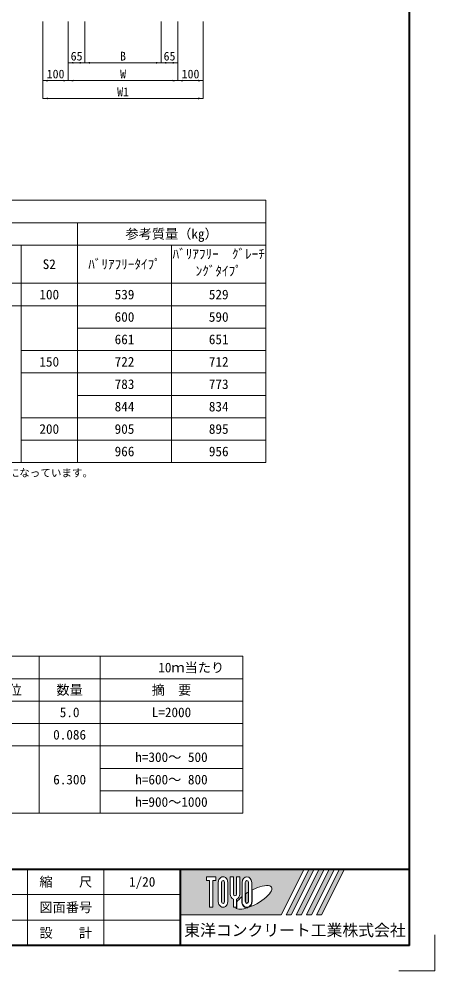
# Model space of a CAD drawing. Units: millimetres at full size, sheet at 1:20. Extents: x 62447 to 85128, y -7246 to 532.
# Drawn here: x 64773 to 66407, y -7246 to -3508 of the extents above; entities that cross this region are included whole.
import ezdxf
from ezdxf.enums import TextEntityAlignment as Align

# ---------------------------------------------------------------- set-up
doc = ezdxf.new("R2010")
doc.units = ezdxf.units.MM
doc.header["$LTSCALE"] = 20
for name, color, linetype, lineweight in [('Defpoints_2', 8, 'Continuous', 0), ('図枠', 7, 'Continuous', 5), ('寸法・材料表', 7, 'Continuous', 13), ('寸法線', 7, 'Continuous', 9)]:
    doc.layers.add(name, color=color, linetype=linetype, lineweight=lineweight)
doc.styles.add('ＭＳ ゴシック', font='')
doc.styles.get('ＭＳ ゴシック').set_extended_font_data('MS Gothic')

# ---------------------------------------------------------------- blocks, each defined once
blk = doc.blocks.new('filled_arrow')
at = {"color": 0, "linetype": 'Continuous', "lineweight": -2}
blk.add_solid([(7.5, 1.25), (0, 0), (7.5, -1.25)], dxfattribs=at)

msp = doc.modelspace()

# ---------------------------------------------------------------- hatches: boundary and pattern name
at = {"layer": '図枠'}
h = msp.add_hatch(color=256, dxfattribs=at)
h.paths.add_polyline_path([(65407.16, -6845.57), (65407.16, -7025.57), (65803.16, -7025.57), (65893.16, -6845.57)])
edge = h.paths.add_edge_path(flags=16)
edge.add_ellipse((65694.68, -6956.38), major_axis=(70.52378, 39.47493), ratio=0.34714733547206955, start_angle=-144.31121600980623, end_angle=72.18990336618651, ccw=False)
edge.add_ellipse((65668.56, -6973.42), major_axis=(-0, 24), ratio=0.8463541666666666, start_angle=-160.70345628558076, end_angle=-90.00000000004728)
edge.add_line((65688.87, -6973.42), (65688.87, -6927.67))
edge = h.paths.add_edge_path(flags=16)
edge.add_ellipse((65668.56, -6897.73), major_axis=(-0, 22.15385), ratio=0.8463541725441261, start_angle=-90.00000000001774, end_angle=89.99999999998181, ccw=False)
edge.add_line((65687.31, -6897.73), (65687.31, -6973.42))
edge.add_ellipse((65668.56, -6973.42), major_axis=(-0, 22.15385), ratio=0.8463541725441261, start_angle=90.00000000001393, end_angle=-89.99999999998585, ccw=False)
edge.add_line((65649.81, -6973.42), (65649.81, -6897.73))
edge = h.paths.add_edge_path(flags=16)
edge.add_line((65674.81, -6897.73), (65674.81, -6973.42))
edge.add_ellipse((65668.56, -6973.42), major_axis=(-0, 7.38462), ratio=0.8463542107476151, start_angle=90.00000000000841, end_angle=-89.9999999999917, ccw=False)
edge.add_line((65662.31, -6973.42), (65662.31, -6897.73))
edge.add_ellipse((65668.56, -6897.73), major_axis=(-0, 7.38462), ratio=0.8463542107476151, start_angle=-90.00000000008743, end_angle=89.99999999991206, ccw=False)
edge = h.paths.add_edge_path(flags=16)
edge.add_line((65673.25, -6936.41), (65673.25, -6973.42))
edge.add_ellipse((65668.56, -6973.42), major_axis=(0, 5.53846), ratio=0.8463540961371586, start_angle=90.00000000016166, end_angle=-89.99999999983817, ccw=False)
edge.add_line((65663.87, -6973.42), (65663.87, -6942.47))
edge.add_ellipse((65694.68, -6956.38), major_axis=(70.52378, 39.47493), ratio=0.34714733547206966, start_angle=107.79174171422977, end_angle=126.47131871371059, ccw=False)
edge = h.paths.add_edge_path(flags=16)
edge.add_line((65640.44, -6875.57), (65640.44, -6943.42))
edge.add_ellipse((65621.69, -6943.42), major_axis=(0, 22.15385), ratio=0.8463541725441261, start_angle=-163.34116638240243, end_angle=-89.99999999998232, ccw=False)
edge.add_line((65627.94, -6964.31), (65627.94, -6995.57))
edge.add_line((65627.94, -6995.57), (65615.44, -6995.57))
edge.add_line((65615.44, -6995.57), (65615.44, -6964.31))
edge.add_ellipse((65621.69, -6943.42), major_axis=(-0, 22.15385), ratio=0.8463541725441261, start_angle=89.99999999998181, end_angle=163.3411663824024, ccw=False)
edge.add_line((65602.94, -6943.42), (65602.94, -6875.57))
edge.add_line((65602.94, -6875.57), (65615.44, -6875.57))
edge.add_line((65615.44, -6875.57), (65615.44, -6943.42))
edge.add_ellipse((65621.69, -6943.42), major_axis=(-0, 7.38462), ratio=0.8463542107476151, start_angle=90.00000000002504, end_angle=-89.99999999997524)
edge.add_line((65627.94, -6943.42), (65627.94, -6875.57))
edge.add_line((65627.94, -6875.57), (65640.44, -6875.57))
edge = h.paths.add_edge_path(flags=16)
edge.add_line((65648.25, -6954.31), (65648.25, -6973.42))
edge.add_ellipse((65668.56, -6973.42), major_axis=(-0, 24), ratio=0.8463541666666666, start_angle=90.00000000001286, end_angle=-171.5442700514805)
edge.add_ellipse((65694.68, -6956.38), major_axis=(70.52378, 39.47493), ratio=0.3471473354720695, start_angle=-178.64953572471165, end_angle=-148.2924421302249, ccw=False)
edge.add_line((65625.24, -6997.42), (65629.5, -6997.42))
edge.add_line((65629.5, -6997.42), (65629.5, -6974.02))
edge.add_ellipse((65694.68, -6956.38), major_axis=(70.52378, 39.47493), ratio=0.34714733547206955, start_angle=148.21912047118397, end_angle=165.90812170313026, ccw=False)
edge = h.paths.add_edge_path(flags=16)
edge.add_ellipse((65574.81, -6897.73), major_axis=(-0, 22.15385), ratio=0.8463541725441261, start_angle=-89.99999999998113, end_angle=90.0000000000195, ccw=False)
edge.add_line((65593.56, -6897.73), (65593.56, -6973.42))
edge.add_ellipse((65574.81, -6973.42), major_axis=(-0, 22.15385), ratio=0.8463541725441261, start_angle=89.99999999997624, end_angle=-90.00000000002365, ccw=False)
edge.add_line((65556.06, -6973.42), (65556.06, -6897.73))
edge = h.paths.add_edge_path(flags=16)
edge.add_line((65581.06, -6897.73), (65581.06, -6973.42))
edge.add_ellipse((65574.81, -6973.42), major_axis=(-0, 7.38462), ratio=0.8463542107476151, start_angle=90.00000000000841, end_angle=-89.9999999999917, ccw=False)
edge.add_line((65568.56, -6973.42), (65568.56, -6897.73))
edge.add_ellipse((65574.81, -6897.73), major_axis=(-0, 7.38462), ratio=0.8463542107476151, start_angle=-90.00000000008743, end_angle=89.99999999991206, ccw=False)
h.paths.add_polyline_path([(65546.69, -6875.57), (65546.69, -6890.34), (65534.19, -6890.34), (65534.19, -6995.57), (65521.69, -6995.57), (65521.69, -6890.34), (65509.19, -6890.34), (65509.19, -6875.57)], flags=16)
for points in [[(65822.96, -7025.57), (65842.76, -7025.57), (65932.76, -6845.57), (65912.96, -6845.57)], [(65972.36, -6845.57), (65952.56, -6845.57), (65862.56, -7025.57), (65882.36, -7025.57)], [(66011.96, -6845.57), (65992.16, -6845.57), (65902.16, -7025.57), (65921.96, -7025.57)], [(66051.56, -6845.57), (66031.76, -6845.57), (65941.76, -7025.57), (65961.56, -7025.57)]]:
    msp.add_hatch(color=256, dxfattribs=at).paths.add_polyline_path(points)

# ---------------------------------------------------------------- linework, layer by layer
at = {"layer": 'Defpoints_2'}
for p, q in [((63111.56, -4219.57), (65742.76, -4219.57)), ((65742.76, -4219.57), (65742.76, -4307.57)), ((64121.56, -4633.57), (65002.76, -4633.57)), ((64781.56, -4897.57), (65002.76, -4897.57)), ((64781.56, -5161.57), (65002.76, -5161.57)), ((63202.16, -6010.07), (65652.16, -6010.07)), ((64852.16, -6010.07), (64852.16, -6098.07)), ((65092.16, -6010.07), (65092.16, -6098.07)), ((65652.16, -6010.07), (65652.16, -6098.07))]:
    msp.add_line(p, q, dxfattribs=at)
at = {"layer": 'Defpoints_2', "color": 1, "lineweight": 13}
for p, q in [((66407.16, -7104.15), (66407.16, -7245.57)), ((66407.16, -7245.57), (66265.74, -7245.57))]:
    msp.add_line(p, q, dxfattribs=at)
at = {"layer": '図枠', "lineweight": 40}
for p, q in [((66307.16, -7145.57), (66307.16, -1645.57)), ((63607.16, -6845.57), (66307.16, -6845.57)), ((65407.16, -7145.57), (65407.16, -6845.57)), ((66307.16, -7145.57), (62547.16, -7145.57))]:
    msp.add_line(p, q, dxfattribs=at)
at = {"layer": '図枠', "lineweight": 13}
for p, q in [((64807.16, -7145.57), (64807.16, -6845.57)), ((65107.16, -7145.57), (65107.16, -6845.57)), ((63607.16, -6945.57), (65407.16, -6945.57)), ((63607.16, -7045.57), (65407.16, -7045.57))]:
    msp.add_line(p, q, dxfattribs=at)
at = {"layer": '図枠'}
for p, q in [((65407.16, -6845.57), (65893.16, -6845.57)), ((65509.19, -6875.57), (65509.19, -6890.34)), ((65509.19, -6875.57), (65546.69, -6875.57)), ((65546.69, -6875.57), (65546.69, -6890.34)), ((65602.94, -6875.57), (65615.44, -6875.57)), ((65602.94, -6943.42), (65602.94, -6875.57)), ((65615.44, -6875.57), (65615.44, -6943.42)), ((65627.94, -6875.57), (65640.44, -6875.57)), ((65627.94, -6943.42), (65627.94, -6875.57)), ((65640.44, -6875.57), (65640.44, -6943.42)), ((65893.16, -6845.57), (65803.16, -7025.57)), ((65912.96, -6845.57), (65822.96, -7025.57)), ((65932.76, -6845.57), (65842.76, -7025.57)), ((65952.56, -6845.57), (65862.56, -7025.57)), ((65972.36, -6845.57), (65882.36, -7025.57)), ((65992.16, -6845.57), (65902.16, -7025.57)), ((65912.96, -6845.57), (65932.76, -6845.57)), ((66011.96, -6845.57), (65921.96, -7025.57)), ((66031.76, -6845.57), (65941.76, -7025.57)), ((65952.56, -6845.57), (65972.36, -6845.57)), ((66051.56, -6845.57), (65961.56, -7025.57)), ((65992.16, -6845.57), (66011.96, -6845.57)), ((66031.76, -6845.57), (66051.56, -6845.57)), ((65521.69, -6890.34), (65509.19, -6890.34)), ((65521.69, -6890.34), (65521.69, -6995.57)), ((65534.19, -6890.34), (65534.19, -6995.57)), ((65546.69, -6890.34), (65534.19, -6890.34)), ((65556.06, -6897.73), (65556.06, -6973.42)), ((65568.56, -6973.42), (65568.56, -6897.73)), ((65581.06, -6897.73), (65581.06, -6973.42)), ((65593.56, -6973.42), (65593.56, -6897.73)), ((65649.81, -6897.73), (65649.81, -6973.42)), ((65662.31, -6973.42), (65662.31, -6897.73)), ((65674.81, -6897.73), (65674.81, -6973.42)), ((65687.31, -6973.42), (65687.31, -6897.73)), ((65663.87, -6973.42), (65663.87, -6942.47)), ((65673.25, -6936.41), (65673.25, -6973.42)), ((65688.87, -6973.42), (65688.87, -6927.67)), ((65615.44, -6964.31), (65615.44, -6995.57)), ((65627.94, -6964.31), (65627.94, -6995.57)), ((65629.5, -6974.02), (65629.5, -6997.42)), ((65648.25, -6954.31), (65648.25, -6973.42)), ((65407.16, -7025.57), (65803.16, -7025.57)), ((65534.19, -6995.57), (65521.69, -6995.57)), ((65627.94, -6995.57), (65615.44, -6995.57)), ((65625.24, -6997.42), (65629.5, -6997.42)), ((65822.96, -7025.57), (65842.76, -7025.57)), ((65862.56, -7025.57), (65882.36, -7025.57)), ((65902.16, -7025.57), (65921.96, -7025.57)), ((65941.76, -7025.57), (65961.56, -7025.57))]:
    msp.add_line(p, q, dxfattribs=at)
for centre, major_axis, ratio, start_param, end_param in [((65574.81, -6897.73), (-0, 22.15385), 0.846354, 4.712388980384969, 7.853981633974771), ((65668.56, -6897.73), (-0, 22.15385), 0.846354, 4.712388980384428, 7.853981633974214), ((65574.81, -6897.73), (-0, 7.38462), 0.846354, 4.712388980383397, 7.853981633973183), ((65668.56, -6897.73), (-0, 7.38462), 0.846354, 4.712388980383397, 7.853981633973183), ((65694.68, -6956.38), (70.52378, 39.47493), 0.347147, 4.262185332381641, 7.742916281338573), ((65621.69, -6943.42), (-0, 22.15385), 0.846354, 1.5707963267946274, 2.8017557441351424), ((65621.69, -6943.42), (-0, 7.38462), 0.846354, 1.5707963267952665, 4.712388980385056), ((65621.69, -6943.42), (0, 22.15385), 0.846354, 3.481429563044443, 4.712388980384951), ((65694.68, -6956.38), (70.52378, 39.47493), 0.347147, 1.6817405097970093, 1.8219833196615158), ((65574.81, -6973.42), (-0, 22.15385), 0.846354, 1.5707963267945457, 4.712388980384341), ((65574.81, -6973.42), (-0, 7.38462), 0.846354, 1.5707963267950205, 4.712388980384812), ((65694.68, -6956.38), (70.52378, 39.47493), 0.347147, 2.0815196641224314, 2.515512607316709), ((65668.56, -6973.42), (-0, 24), 0.846354, 1.5707963267950866, 3.3154678663290715), ((65668.56, -6973.42), (-0, 22.15385), 0.846354, 1.5707963267951022, 4.712388980384899), ((65668.56, -6973.42), (-0, 7.38462), 0.846354, 1.5707963267950205, 4.712388980384812), ((65668.56, -6973.42), (0, 5.53846), 0.846354, 1.5707963267972846, 4.712388980387081), ((65668.56, -6973.42), (-0, 24), 0.846354, 3.5338438000146613, 4.712388980383992), ((65694.68, -6956.38), (70.52378, 39.47493), 0.347147, 3.2093975090571134, 4.200445063285375)]:
    msp.add_ellipse(centre, major_axis=major_axis, ratio=ratio, start_param=start_param, end_param=end_param, dxfattribs=at)
at = {"layer": '寸法・材料表'}
for p, q in [((63111.56, -4307.57), (65742.76, -4307.57)), ((65002.76, -4307.57), (65002.76, -5249.57)), ((65742.76, -4307.57), (65742.76, -5249.57)), ((63461.56, -4395.57), (65742.76, -4395.57)), ((64781.56, -4395.57), (64781.56, -5249.57)), ((65372.76, -4395.57), (65372.76, -5249.57)), ((63111.56, -4545.57), (65742.76, -4545.57)), ((65002.76, -4633.57), (65742.76, -4633.57)), ((65002.76, -4721.57), (65742.76, -4721.57)), ((64781.56, -4809.57), (65742.76, -4809.57)), ((65002.76, -4897.57), (65742.76, -4897.57)), ((65002.76, -4985.57), (65742.76, -4985.57)), ((64781.56, -5073.57), (65742.76, -5073.57)), ((65002.76, -5161.57), (65742.76, -5161.57)), ((63111.56, -5249.57), (65742.76, -5249.57)), ((63202.16, -6098.07), (65652.16, -6098.07)), ((64852.16, -6098.07), (64852.16, -6626.07)), ((65092.16, -6098.07), (65092.16, -6626.07)), ((65652.16, -6098.07), (65652.16, -6626.07)), ((63202.16, -6186.07), (65652.16, -6186.07)), ((63202.16, -6274.07), (65652.16, -6274.07)), ((63202.16, -6362.07), (65652.16, -6362.07)), ((65092.16, -6450.07), (65652.16, -6450.07)), ((65092.16, -6538.07), (65652.16, -6538.07)), ((63202.16, -6626.07), (65652.16, -6626.07))]:
    msp.add_line(p, q, dxfattribs=at)
at = {"layer": '寸法線'}
for p, q in [((64867.03, -3517.94), (64867.03, -3749.73)), ((64867.03, -3517.94), (64867.03, -3819.73)), ((64967.03, -3517.94), (64967.03, -3679.73)), ((64967.03, -3517.94), (64967.03, -3749.73)), ((64967.03, -3517.94), (64967.03, -3749.73)), ((65032.03, -3517.94), (65032.03, -3679.73)), ((65032.03, -3517.94), (65032.03, -3679.73)), ((65332.03, -3517.94), (65332.03, -3679.73)), ((65332.03, -3517.94), (65332.03, -3679.73)), ((65397.03, -3517.94), (65397.03, -3679.73)), ((65397.03, -3517.94), (65397.03, -3749.73)), ((65397.03, -3517.94), (65397.03, -3749.73)), ((65497.03, -3517.94), (65497.03, -3749.73)), ((65497.03, -3517.94), (65497.03, -3819.73)), ((64967.03, -3679.73), (65032.03, -3679.73)), ((65032.03, -3679.73), (65332.03, -3679.73)), ((65332.03, -3679.73), (65397.03, -3679.73)), ((64967.03, -3749.73), (64867.03, -3749.73)), ((64967.03, -3749.73), (65397.03, -3749.73)), ((65397.03, -3749.73), (65497.03, -3749.73)), ((64867.03, -3819.73), (65497.03, -3819.73))]:
    msp.add_line(p, q, dxfattribs=at)

# ---------------------------------------------------------------- block references
at = {"layer": '寸法線', "xscale": 2.67, "yscale": 2.67}
for p in [(64967.03, -3679.73), (65032.03, -3679.73), (65332.03, -3679.73), (64867.03, -3749.73), (64967.03, -3749.73), (65397.03, -3749.73), (64867.03, -3819.73)]:
    msp.add_blockref('filled_arrow', p, dxfattribs=at)
at = {"layer": '寸法線', "xscale": 2.67, "yscale": 2.67, "rotation": 180}
for p in [(65032.03, -3679.73), (65332.03, -3679.73), (65397.03, -3679.73), (64967.03, -3749.73), (65397.03, -3749.73), (65497.03, -3749.73), (65497.03, -3819.73)]:
    msp.add_blockref('filled_arrow', p, dxfattribs=at)

# ---------------------------------------------------------------- texts
at = {"layer": '図枠', "style": 'ＭＳ ゴシック'}
for s, height, p in [('縮\u3000\u3000尺', 37.98, (64957.16, -6895.57)), ('1/20', 37.98, (65257.16, -6895.57)), ('図面番号', 37.98, (64957.16, -6995.57)), ('東洋コンクリート工業株式会社', 45.57, (65857.16, -7085.57)), ('設\u3000\u3000計', 37.98, (64957.16, -7095.57))]:
    msp.add_text(s, height=height, dxfattribs=at).set_placement(p, align=Align.MIDDLE_CENTER)
at = {"layer": '寸法・材料表', "style": 'ＭＳ ゴシック'}
for s, p in [('参考質量（kg）', (65372.76, -4351.57)), ('ﾊﾞﾘｱﾌﾘｰﾀｲﾌﾟ', (65187.76, -4470.57)), ('S2', (64892.16, -4470.57)), ('100', (64892.16, -4589.57)), ('539', (65187.76, -4589.57)), ('529', (65557.76, -4589.57)), ('600', (65187.76, -4677.57)), ('590', (65557.76, -4677.57)), ('661', (65187.76, -4765.57)), ('651', (65557.76, -4765.57)), ('150', (64892.16, -4853.57)), ('722', (65187.76, -4853.57)), ('712', (65557.76, -4853.57)), ('783', (65187.76, -4941.57)), ('773', (65557.76, -4941.57)), ('844', (65187.76, -5029.57)), ('834', (65557.76, -5029.57)), ('200', (64892.16, -5117.57)), ('905', (65187.76, -5117.57)), ('895', (65557.76, -5117.57)), ('966', (65187.76, -5205.57)), ('956', (65557.76, -5205.57)), ('\u3000\u3000\u300010ｍ当たり', (65372.16, -6054.07)), ('単位', (64732.16, -6142.07)), ('数量', (64972.16, -6142.07)), ('摘\u3000要', (65372.16, -6142.07)), ('5.0', (64972.16, -6230.07)), ('L=2000', (65372.16, -6230.07)), ('0.086', (64972.16, -6318.07)), ('h=300～ 500', (65372.16, -6406.07)), ('6.300', (64972.16, -6494.07)), ('h=600～ 800', (65372.16, -6494.07)), ('h=900～1000', (65372.16, -6582.07))]:
    msp.add_text(s, height=37.98, dxfattribs=at).set_placement(p, align=Align.MIDDLE_CENTER)
for s, p in [('ﾊﾞﾘｱﾌﾘｰ\u3000ｸﾞﾚｰﾁ', (65376.46, -4411.34)), ('ﾝｸﾞﾀｲﾌﾟ', (65467.11, -4478.01))]:
    msp.add_text(s, height=37.98, dxfattribs=at).set_placement(p, align=Align.TOP_LEFT)
msp.add_text('(注) バリアフリーグレーチングタイプの参考質量はグレーチング細目込みの参考質量になっています。', height=30.38, dxfattribs=at).set_placement((63137.65, -5314.45), align=Align.BOTTOM_LEFT)
at = {"layer": '寸法線', "style": 'ＭＳ ゴシック'}
for s, p in [('65', (64999.53, -3653.73)), ('B', (65182.03, -3653.73)), ('65', (65364.53, -3653.73)), ('100', (64917.03, -3723.73)), ('W', (65182.03, -3723.73)), ('100', (65447.03, -3723.73)), ('W1', (65182.03, -3793.73))]:
    msp.add_text(s, height=34.18, dxfattribs=at).set_placement(p, align=Align.MIDDLE_CENTER)

doc.saveas('drawing.dxf')
